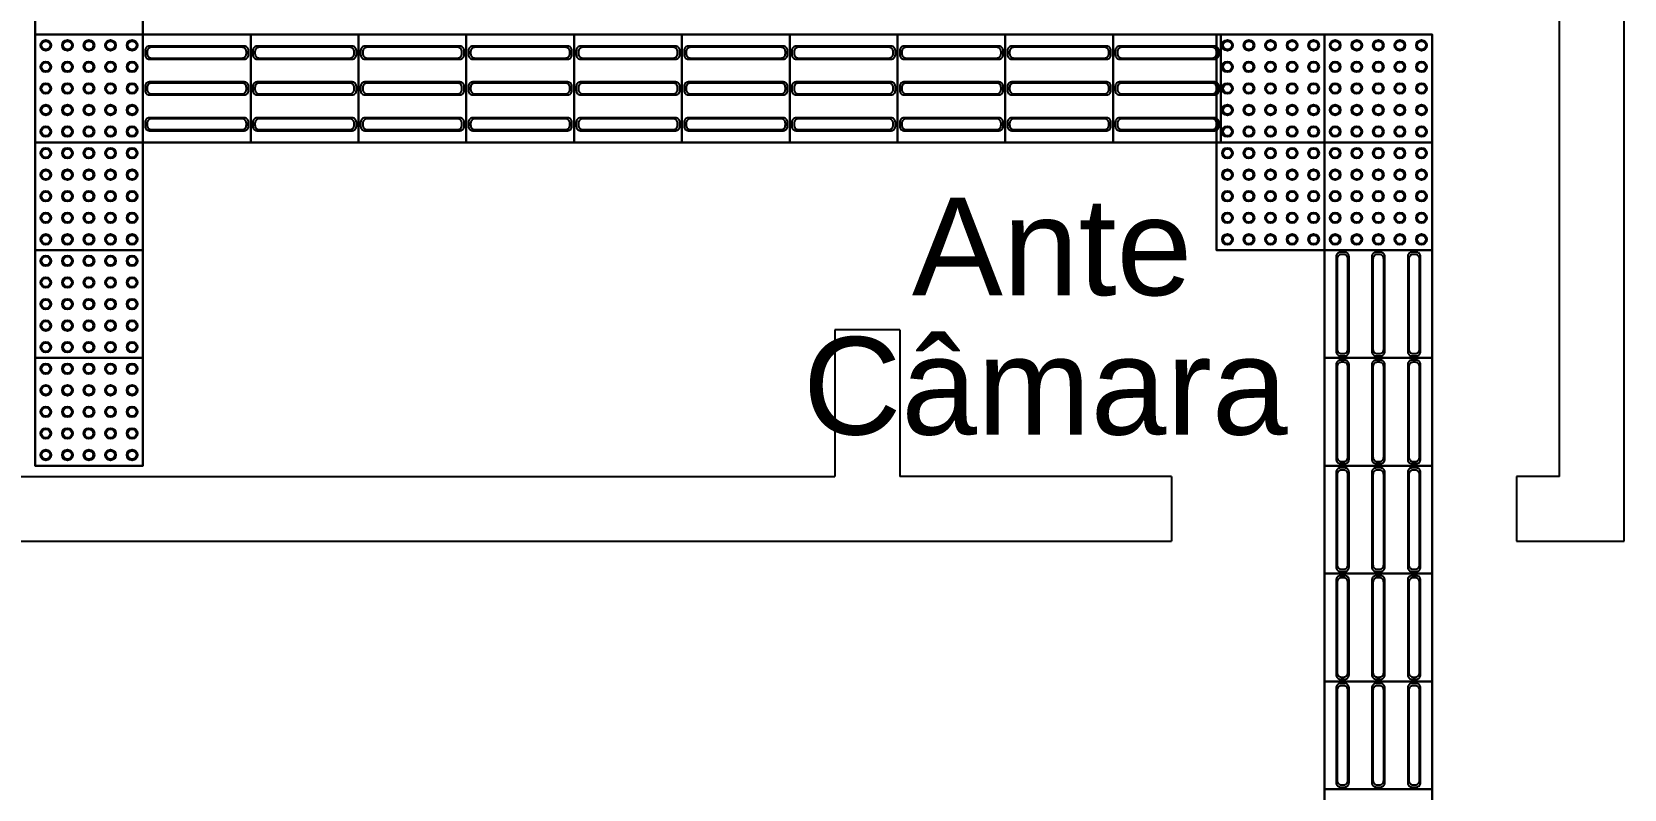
# Model space of a CAD drawing. Header units: millimetres. Extents: x 72331 to 137430, y 77189 to 139414.
# Drawn here: x 97615 to 101307, y 122219 to 123975 of the extents above; entities that cross this region are included whole.
import ezdxf

# ---------------------------------------------------------------- set-up
doc = ezdxf.new("R2010")
doc.units = ezdxf.units.MM
doc.header["$LTSCALE"] = 600
for name, color, linetype in [('ALVENARIA', 7, 'Continuous'), ('Piso Alerta', 50, 'Continuous'), ('Piso Direcional', 150, 'Continuous')]:
    doc.layers.add(name, color=color, linetype=linetype)
doc.styles.get("Standard").update_dxf_attribs({"font": 'arial.ttf'})

# ---------------------------------------------------------------- blocks, each defined once
blk = doc.blocks.new('*U807')
for radius in [12.5, 10]:
    blk.add_circle((0, 0), radius)
blk = doc.blocks.new('*U808')
at = {"layer": 'Piso Alerta', "color": 0, "linetype": 'ByBlock', "lineweight": -2, "transparency": 16777216}
for p in [(0, 200), (50, 200), (100, 200), (150, 200), (200, 200), (0, 150), (50, 150), (100, 150), (150, 150), (200, 150), (0, 100), (50, 100), (100, 100), (150, 100), (200, 100), (0, 50), (50, 50), (100, 50), (150, 50), (200, 50), (0, 0), (50, 0), (100, 0), (150, 0), (200, 0)]:
    blk.add_blockref('*U807', p, dxfattribs=at)
blk = doc.blocks.new('*U789')
for radius in [12.5, 10]:
    blk.add_circle((0, 0), radius)
blk = doc.blocks.new('*U790')
at = {"layer": 'Piso Alerta', "color": 0, "linetype": 'ByBlock', "lineweight": -2, "transparency": 16777216}
for p in [(0, 200), (50, 200), (100, 200), (150, 200), (200, 200), (0, 150), (50, 150), (100, 150), (150, 150), (200, 150), (0, 100), (50, 100), (100, 100), (150, 100), (200, 100), (0, 50), (50, 50), (100, 50), (150, 50), (200, 50), (0, 0), (50, 0), (100, 0), (150, 0), (200, 0)]:
    blk.add_blockref('*U789', p, dxfattribs=at)
blk = doc.blocks.new('*U791')
for radius in [12.5, 10]:
    blk.add_circle((0, 0), radius)
blk = doc.blocks.new('*U792')
at = {"layer": 'Piso Alerta', "color": 0, "linetype": 'ByBlock', "lineweight": -2, "transparency": 16777216}
for p in [(0, 200), (50, 200), (100, 200), (150, 200), (200, 200), (0, 150), (50, 150), (100, 150), (150, 150), (200, 150), (0, 100), (50, 100), (100, 100), (150, 100), (200, 100), (0, 50), (50, 50), (100, 50), (150, 50), (200, 50), (0, 0), (50, 0), (100, 0), (150, 0), (200, 0)]:
    blk.add_blockref('*U791', p, dxfattribs=at)
blk = doc.blocks.new('*U793')
for radius in [12.5, 10]:
    blk.add_circle((0, 0), radius)
blk = doc.blocks.new('*U794')
at = {"layer": 'Piso Alerta', "color": 0, "linetype": 'ByBlock', "lineweight": -2, "transparency": 16777216}
for p in [(0, 200), (50, 200), (100, 200), (150, 200), (200, 200), (0, 150), (50, 150), (100, 150), (150, 150), (200, 150), (0, 100), (50, 100), (100, 100), (150, 100), (200, 100), (0, 50), (50, 50), (100, 50), (150, 50), (200, 50), (0, 0), (50, 0), (100, 0), (150, 0), (200, 0)]:
    blk.add_blockref('*U793', p, dxfattribs=at)
blk = doc.blocks.new('*U815')
for radius in [12.5, 10]:
    blk.add_circle((0, 0), radius)
blk = doc.blocks.new('*U816')
at = {"layer": 'Piso Alerta', "color": 0, "linetype": 'ByBlock', "lineweight": -2, "transparency": 16777216}
for p in [(0, 200), (50, 200), (100, 200), (150, 200), (200, 200), (0, 150), (50, 150), (100, 150), (150, 150), (200, 150), (0, 100), (50, 100), (100, 100), (150, 100), (200, 100), (0, 50), (50, 50), (100, 50), (150, 50), (200, 50), (0, 0), (50, 0), (100, 0), (150, 0), (200, 0)]:
    blk.add_blockref('*U815', p, dxfattribs=at)
blk = doc.blocks.new('*U817')
for radius in [12.5, 10]:
    blk.add_circle((0, 0), radius)
blk = doc.blocks.new('*U818')
at = {"layer": 'Piso Alerta', "color": 0, "linetype": 'ByBlock', "lineweight": -2, "transparency": 16777216}
for p in [(0, 200), (50, 200), (100, 200), (150, 200), (200, 200), (0, 150), (50, 150), (100, 150), (150, 150), (200, 150), (0, 100), (50, 100), (100, 100), (150, 100), (200, 100), (0, 50), (50, 50), (100, 50), (150, 50), (200, 50), (0, 0), (50, 0), (100, 0), (150, 0), (200, 0)]:
    blk.add_blockref('*U817', p, dxfattribs=at)
blk = doc.blocks.new('*U811')
for radius in [12.5, 10]:
    blk.add_circle((0, 0), radius)
blk = doc.blocks.new('*U812')
at = {"layer": 'Piso Alerta', "color": 0, "linetype": 'ByBlock', "lineweight": -2, "transparency": 16777216}
for p in [(0, 200), (50, 200), (100, 200), (150, 200), (200, 200), (0, 150), (50, 150), (100, 150), (150, 150), (200, 150), (0, 100), (50, 100), (100, 100), (150, 100), (200, 100), (0, 50), (50, 50), (100, 50), (150, 50), (200, 50), (0, 0), (50, 0), (100, 0), (150, 0), (200, 0)]:
    blk.add_blockref('*U811', p, dxfattribs=at)
blk = doc.blocks.new('*U813')
for radius in [12.5, 10]:
    blk.add_circle((0, 0), radius)
blk = doc.blocks.new('*U814')
at = {"layer": 'Piso Alerta', "color": 0, "linetype": 'ByBlock', "lineweight": -2, "transparency": 16777216}
for p in [(0, 200), (50, 200), (100, 200), (150, 200), (200, 200), (0, 150), (50, 150), (100, 150), (150, 150), (200, 150), (0, 100), (50, 100), (100, 100), (150, 100), (200, 100), (0, 50), (50, 50), (100, 50), (150, 50), (200, 50), (0, 0), (50, 0), (100, 0), (150, 0), (200, 0)]:
    blk.add_blockref('*U813', p, dxfattribs=at)

msp = doc.modelspace()

# ---------------------------------------------------------------- linework, layer by layer
for p, q in [((93577.3, 122793.5), (100257.3, 122793.5)), ((101057.3, 122793.5), (101307.3, 122793.5))]:
    msp.add_line(p, q)
for points in [[(97622.3, 124218.5), (97872.3, 124218.5), (97872.3, 123968.5), (97622.3, 123968.5)], [(97622.3, 123968.5), (97872.3, 123968.5), (97872.3, 123718.5), (97622.3, 123718.5)], [(97872.3, 123968.5), (98122.3, 123968.5), (98122.3, 123718.5), (97872.3, 123718.5)], [(98122.3, 123968.5), (98372.3, 123968.5), (98372.3, 123718.5), (98122.3, 123718.5)], [(98372.3, 123968.5), (98622.3, 123968.5), (98622.3, 123718.5), (98372.3, 123718.5)], [(98622.3, 123968.5), (98872.3, 123968.5), (98872.3, 123718.5), (98622.3, 123718.5)], [(98872.3, 123968.5), (99122.3, 123968.5), (99122.3, 123718.5), (98872.3, 123718.5)], [(99122.3, 123968.5), (99372.3, 123968.5), (99372.3, 123718.5), (99122.3, 123718.5)], [(99372.3, 123968.5), (99622.3, 123968.5), (99622.3, 123718.5), (99372.3, 123718.5)], [(99622.3, 123968.5), (99872.3, 123968.5), (99872.3, 123718.5), (99622.3, 123718.5)], [(99872.3, 123968.5), (100122.3, 123968.5), (100122.3, 123718.5), (99872.3, 123718.5)], [(100122.3, 123968.5), (100372.3, 123968.5), (100372.3, 123718.5), (100122.3, 123718.5)], [(100362.3, 123968.5), (100612.3, 123968.5), (100612.3, 123718.5), (100362.3, 123718.5)], [(100612.3, 123968.5), (100862.3, 123968.5), (100862.3, 123718.5), (100612.3, 123718.5)], [(97622.3, 123718.5), (97872.3, 123718.5), (97872.3, 123468.5), (97622.3, 123468.5)], [(100362.3, 123718.5), (100612.3, 123718.5), (100612.3, 123468.5), (100362.3, 123468.5)], [(100612.3, 123718.5), (100862.3, 123718.5), (100862.3, 123468.5), (100612.3, 123468.5)], [(97622.3, 123468.5), (97872.3, 123468.5), (97872.3, 123218.5), (97622.3, 123218.5)], [(100612.3, 123468.5), (100862.3, 123468.5), (100862.3, 123218.5), (100612.3, 123218.5)], [(97622.3, 123218.5), (97872.3, 123218.5), (97872.3, 122968.5), (97622.3, 122968.5)], [(100612.3, 123218.5), (100862.3, 123218.5), (100862.3, 122968.5), (100612.3, 122968.5)], [(100612.3, 122968.5), (100862.3, 122968.5), (100862.3, 122718.5), (100612.3, 122718.5)], [(100612.3, 122718.5), (100862.3, 122718.5), (100862.3, 122468.5), (100612.3, 122468.5)], [(100612.3, 122468.5), (100862.3, 122468.5), (100862.3, 122218.5), (100612.3, 122218.5)], [(100612.3, 122218.5), (100862.3, 122218.5), (100862.3, 121968.5), (100612.3, 121968.5)]]:
    msp.add_lwpolyline(points, close=True)
at = {"layer": 'ALVENARIA'}
for p, q in [((101307.3, 122793.5), (101307.3, 125553.5)), ((101157.3, 122943.5), (101157.3, 124423.5)), ((99627.3, 123283.5), (99477.3, 123283.5)), ((99477.3, 123283.5), (99477.3, 122943.5)), ((99627.3, 123283.5), (99627.3, 122943.5)), ((93727.3, 122943.5), (99477.3, 122943.5)), ((100257.3, 122943.5), (99627.3, 122943.5)), ((100257.3, 122943.5), (100257.3, 122793.5)), ((101057.3, 122943.5), (101057.3, 122793.5)), ((101157.3, 122943.5), (101057.3, 122943.5))]:
    msp.add_line(p, q, dxfattribs=at)
at = {"layer": 'Piso Alerta'}
for points in [[(97872.3, 124218.5), (97622.3, 124218.5), (97622.3, 123968.5), (97872.3, 123968.5), (97872.3, 124218.5), (97872.3, 124208.5)], [(97872.3, 123968.5), (97622.3, 123968.5), (97622.3, 123718.5), (97872.3, 123718.5), (97872.3, 123968.5), (97872.3, 123958.5)], [(100612.3, 123968.5), (100362.3, 123968.5), (100362.3, 123718.5), (100612.3, 123718.5), (100612.3, 123968.5), (100612.3, 123958.5)], [(100862.3, 123968.5), (100612.3, 123968.5), (100612.3, 123718.5), (100862.3, 123718.5), (100862.3, 123968.5), (100862.3, 123958.5)], [(97872.3, 123718.5), (97622.3, 123718.5), (97622.3, 123468.5), (97872.3, 123468.5), (97872.3, 123718.5), (97872.3, 123708.5)], [(100612.3, 123718.5), (100362.3, 123718.5), (100362.3, 123468.5), (100612.3, 123468.5), (100612.3, 123718.5), (100612.3, 123708.5)], [(100862.3, 123718.5), (100612.3, 123718.5), (100612.3, 123468.5), (100862.3, 123468.5), (100862.3, 123718.5), (100862.3, 123708.5)], [(97872.3, 123468.5), (97622.3, 123468.5), (97622.3, 123218.5), (97872.3, 123218.5), (97872.3, 123468.5), (97872.3, 123458.5)], [(97872.3, 123218.5), (97622.3, 123218.5), (97622.3, 122968.5), (97872.3, 122968.5), (97872.3, 123218.5), (97872.3, 123208.5)]]:
    msp.add_lwpolyline(points, dxfattribs=at)
at = {"layer": 'Piso Direcional'}
for points in [[(98122.3, 123718.5), (98122.3, 123968.5), (97872.3, 123968.5), (97872.3, 123718.5), (98122.3, 123718.5), (98112.3, 123718.5)], [(98372.3, 123718.5), (98372.3, 123968.5), (98122.3, 123968.5), (98122.3, 123718.5), (98372.3, 123718.5), (98362.3, 123718.5)], [(98622.3, 123718.5), (98622.3, 123968.5), (98372.3, 123968.5), (98372.3, 123718.5), (98622.3, 123718.5), (98612.3, 123718.5)], [(98872.3, 123718.5), (98872.3, 123968.5), (98622.3, 123968.5), (98622.3, 123718.5), (98872.3, 123718.5), (98862.3, 123718.5)], [(99122.3, 123718.5), (99122.3, 123968.5), (98872.3, 123968.5), (98872.3, 123718.5), (99122.3, 123718.5), (99112.3, 123718.5)], [(99372.3, 123718.5), (99372.3, 123968.5), (99122.3, 123968.5), (99122.3, 123718.5), (99372.3, 123718.5), (99362.3, 123718.5)], [(99622.3, 123718.5), (99622.3, 123968.5), (99372.3, 123968.5), (99372.3, 123718.5), (99622.3, 123718.5), (99612.3, 123718.5)], [(99872.3, 123718.5), (99872.3, 123968.5), (99622.3, 123968.5), (99622.3, 123718.5), (99872.3, 123718.5), (99862.3, 123718.5)], [(100122.3, 123718.5), (100122.3, 123968.5), (99872.3, 123968.5), (99872.3, 123718.5), (100122.3, 123718.5), (100112.3, 123718.5)], [(100372.3, 123718.5), (100372.3, 123968.5), (100122.3, 123968.5), (100122.3, 123718.5), (100372.3, 123718.5), (100362.3, 123718.5)], [(100862.3, 123468.5), (100612.3, 123468.5), (100612.3, 123218.5), (100862.3, 123218.5), (100862.3, 123468.5), (100862.3, 123458.5)], [(100862.3, 123218.5), (100612.3, 123218.5), (100612.3, 122968.5), (100862.3, 122968.5), (100862.3, 123218.5), (100862.3, 123208.5)], [(100862.3, 122968.5), (100612.3, 122968.5), (100612.3, 122718.5), (100862.3, 122718.5), (100862.3, 122968.5), (100862.3, 122958.5)], [(100862.3, 122718.5), (100612.3, 122718.5), (100612.3, 122468.5), (100862.3, 122468.5), (100862.3, 122718.5), (100862.3, 122708.5)], [(100862.3, 122468.5), (100612.3, 122468.5), (100612.3, 122218.5), (100862.3, 122218.5), (100862.3, 122468.5), (100862.3, 122458.5)], [(100862.3, 122218.5), (100612.3, 122218.5), (100612.3, 121968.5), (100862.3, 121968.5), (100862.3, 122218.5), (100862.3, 122208.5)]]:
    msp.add_lwpolyline(points, dxfattribs=at)
for points in [[(97887.3, 123911.5), (98107.3, 123911.5, 0.414214), (98117.3, 123921.5), (98117.3, 123931.5, 0.414214), (98107.3, 123941.5), (97887.3, 123941.5, 0.414214), (97877.3, 123931.5), (97877.3, 123921.5, 0.414214)], [(97892.3, 123914), (98102.3, 123914, 0.414214), (98112.3, 123924), (98112.3, 123929, 0.414214), (98102.3, 123939), (97892.3, 123939, 0.414214), (97882.3, 123929), (97882.3, 123924, 0.414214)], [(98137.3, 123911.5), (98357.3, 123911.5, 0.414214), (98367.3, 123921.5), (98367.3, 123931.5, 0.414214), (98357.3, 123941.5), (98137.3, 123941.5, 0.414214), (98127.3, 123931.5), (98127.3, 123921.5, 0.414214)], [(98142.3, 123914), (98352.3, 123914, 0.414214), (98362.3, 123924), (98362.3, 123929, 0.414214), (98352.3, 123939), (98142.3, 123939, 0.414214), (98132.3, 123929), (98132.3, 123924, 0.414214)], [(98387.3, 123911.5), (98607.3, 123911.5, 0.414214), (98617.3, 123921.5), (98617.3, 123931.5, 0.414214), (98607.3, 123941.5), (98387.3, 123941.5, 0.414214), (98377.3, 123931.5), (98377.3, 123921.5, 0.414214)], [(98392.3, 123914), (98602.3, 123914, 0.414214), (98612.3, 123924), (98612.3, 123929, 0.414214), (98602.3, 123939), (98392.3, 123939, 0.414214), (98382.3, 123929), (98382.3, 123924, 0.414214)], [(98637.3, 123911.5), (98857.3, 123911.5, 0.414214), (98867.3, 123921.5), (98867.3, 123931.5, 0.414214), (98857.3, 123941.5), (98637.3, 123941.5, 0.414214), (98627.3, 123931.5), (98627.3, 123921.5, 0.414214)], [(98642.3, 123914), (98852.3, 123914, 0.414214), (98862.3, 123924), (98862.3, 123929, 0.414214), (98852.3, 123939), (98642.3, 123939, 0.414214), (98632.3, 123929), (98632.3, 123924, 0.414214)], [(98887.3, 123911.5), (99107.3, 123911.5, 0.414214), (99117.3, 123921.5), (99117.3, 123931.5, 0.414214), (99107.3, 123941.5), (98887.3, 123941.5, 0.414214), (98877.3, 123931.5), (98877.3, 123921.5, 0.414214)], [(98892.3, 123914), (99102.3, 123914, 0.414214), (99112.3, 123924), (99112.3, 123929, 0.414214), (99102.3, 123939), (98892.3, 123939, 0.414214), (98882.3, 123929), (98882.3, 123924, 0.414214)], [(99137.3, 123911.5), (99357.3, 123911.5, 0.414214), (99367.3, 123921.5), (99367.3, 123931.5, 0.414214), (99357.3, 123941.5), (99137.3, 123941.5, 0.414214), (99127.3, 123931.5), (99127.3, 123921.5, 0.414214)], [(99142.3, 123914), (99352.3, 123914, 0.414214), (99362.3, 123924), (99362.3, 123929, 0.414214), (99352.3, 123939), (99142.3, 123939, 0.414214), (99132.3, 123929), (99132.3, 123924, 0.414214)], [(99387.3, 123911.5), (99607.3, 123911.5, 0.414214), (99617.3, 123921.5), (99617.3, 123931.5, 0.414214), (99607.3, 123941.5), (99387.3, 123941.5, 0.414214), (99377.3, 123931.5), (99377.3, 123921.5, 0.414214)], [(99392.3, 123914), (99602.3, 123914, 0.414214), (99612.3, 123924), (99612.3, 123929, 0.414214), (99602.3, 123939), (99392.3, 123939, 0.414214), (99382.3, 123929), (99382.3, 123924, 0.414214)], [(99637.3, 123911.5), (99857.3, 123911.5, 0.414214), (99867.3, 123921.5), (99867.3, 123931.5, 0.414214), (99857.3, 123941.5), (99637.3, 123941.5, 0.414214), (99627.3, 123931.5), (99627.3, 123921.5, 0.414214)], [(99642.3, 123914), (99852.3, 123914, 0.414214), (99862.3, 123924), (99862.3, 123929, 0.414214), (99852.3, 123939), (99642.3, 123939, 0.414214), (99632.3, 123929), (99632.3, 123924, 0.414214)], [(99887.3, 123911.5), (100107.3, 123911.5, 0.414214), (100117.3, 123921.5), (100117.3, 123931.5, 0.414214), (100107.3, 123941.5), (99887.3, 123941.5, 0.414214), (99877.3, 123931.5), (99877.3, 123921.5, 0.414214)], [(99892.3, 123914), (100102.3, 123914, 0.414214), (100112.3, 123924), (100112.3, 123929, 0.414214), (100102.3, 123939), (99892.3, 123939, 0.414214), (99882.3, 123929), (99882.3, 123924, 0.414214)], [(100137.3, 123911.5), (100357.3, 123911.5, 0.414214), (100367.3, 123921.5), (100367.3, 123931.5, 0.414214), (100357.3, 123941.5), (100137.3, 123941.5, 0.414214), (100127.3, 123931.5), (100127.3, 123921.5, 0.414214)], [(100142.3, 123914), (100352.3, 123914, 0.414214), (100362.3, 123924), (100362.3, 123929, 0.414214), (100352.3, 123939), (100142.3, 123939, 0.414214), (100132.3, 123929), (100132.3, 123924, 0.414214)], [(98107.3, 123858.5), (97887.3, 123858.5, 0.414214), (97877.3, 123848.5), (97877.3, 123838.5, 0.414214), (97887.3, 123828.5), (98107.3, 123828.5, 0.414214), (98117.3, 123838.5), (98117.3, 123848.5, 0.414214)], [(97882.3, 123846), (97882.3, 123841, 0.414214), (97892.3, 123831), (98102.3, 123831, 0.414214), (98112.3, 123841), (98112.3, 123846, 0.414214), (98102.3, 123856), (97892.3, 123856, 0.414214)], [(98357.3, 123858.5), (98137.3, 123858.5, 0.414214), (98127.3, 123848.5), (98127.3, 123838.5, 0.414214), (98137.3, 123828.5), (98357.3, 123828.5, 0.414214), (98367.3, 123838.5), (98367.3, 123848.5, 0.414214)], [(98132.3, 123846), (98132.3, 123841, 0.414214), (98142.3, 123831), (98352.3, 123831, 0.414214), (98362.3, 123841), (98362.3, 123846, 0.414214), (98352.3, 123856), (98142.3, 123856, 0.414214)], [(98607.3, 123858.5), (98387.3, 123858.5, 0.414214), (98377.3, 123848.5), (98377.3, 123838.5, 0.414214), (98387.3, 123828.5), (98607.3, 123828.5, 0.414214), (98617.3, 123838.5), (98617.3, 123848.5, 0.414214)], [(98382.3, 123846), (98382.3, 123841, 0.414214), (98392.3, 123831), (98602.3, 123831, 0.414214), (98612.3, 123841), (98612.3, 123846, 0.414214), (98602.3, 123856), (98392.3, 123856, 0.414214)], [(98857.3, 123858.5), (98637.3, 123858.5, 0.414214), (98627.3, 123848.5), (98627.3, 123838.5, 0.414214), (98637.3, 123828.5), (98857.3, 123828.5, 0.414214), (98867.3, 123838.5), (98867.3, 123848.5, 0.414214)], [(98632.3, 123846), (98632.3, 123841, 0.414214), (98642.3, 123831), (98852.3, 123831, 0.414214), (98862.3, 123841), (98862.3, 123846, 0.414214), (98852.3, 123856), (98642.3, 123856, 0.414214)], [(99107.3, 123858.5), (98887.3, 123858.5, 0.414214), (98877.3, 123848.5), (98877.3, 123838.5, 0.414214), (98887.3, 123828.5), (99107.3, 123828.5, 0.414214), (99117.3, 123838.5), (99117.3, 123848.5, 0.414214)], [(98882.3, 123846), (98882.3, 123841, 0.414214), (98892.3, 123831), (99102.3, 123831, 0.414214), (99112.3, 123841), (99112.3, 123846, 0.414214), (99102.3, 123856), (98892.3, 123856, 0.414214)], [(99357.3, 123858.5), (99137.3, 123858.5, 0.414214), (99127.3, 123848.5), (99127.3, 123838.5, 0.414214), (99137.3, 123828.5), (99357.3, 123828.5, 0.414214), (99367.3, 123838.5), (99367.3, 123848.5, 0.414214)], [(99132.3, 123846), (99132.3, 123841, 0.414214), (99142.3, 123831), (99352.3, 123831, 0.414214), (99362.3, 123841), (99362.3, 123846, 0.414214), (99352.3, 123856), (99142.3, 123856, 0.414214)], [(99607.3, 123858.5), (99387.3, 123858.5, 0.414214), (99377.3, 123848.5), (99377.3, 123838.5, 0.414214), (99387.3, 123828.5), (99607.3, 123828.5, 0.414214), (99617.3, 123838.5), (99617.3, 123848.5, 0.414214)], [(99382.3, 123846), (99382.3, 123841, 0.414214), (99392.3, 123831), (99602.3, 123831, 0.414214), (99612.3, 123841), (99612.3, 123846, 0.414214), (99602.3, 123856), (99392.3, 123856, 0.414214)], [(99857.3, 123858.5), (99637.3, 123858.5, 0.414214), (99627.3, 123848.5), (99627.3, 123838.5, 0.414214), (99637.3, 123828.5), (99857.3, 123828.5, 0.414214), (99867.3, 123838.5), (99867.3, 123848.5, 0.414214)], [(99632.3, 123846), (99632.3, 123841, 0.414214), (99642.3, 123831), (99852.3, 123831, 0.414214), (99862.3, 123841), (99862.3, 123846, 0.414214), (99852.3, 123856), (99642.3, 123856, 0.414214)], [(100107.3, 123858.5), (99887.3, 123858.5, 0.414214), (99877.3, 123848.5), (99877.3, 123838.5, 0.414214), (99887.3, 123828.5), (100107.3, 123828.5, 0.414214), (100117.3, 123838.5), (100117.3, 123848.5, 0.414214)], [(99882.3, 123846), (99882.3, 123841, 0.414214), (99892.3, 123831), (100102.3, 123831, 0.414214), (100112.3, 123841), (100112.3, 123846, 0.414214), (100102.3, 123856), (99892.3, 123856, 0.414214)], [(100357.3, 123858.5), (100137.3, 123858.5, 0.414214), (100127.3, 123848.5), (100127.3, 123838.5, 0.414214), (100137.3, 123828.5), (100357.3, 123828.5, 0.414214), (100367.3, 123838.5), (100367.3, 123848.5, 0.414214)], [(100132.3, 123846), (100132.3, 123841, 0.414214), (100142.3, 123831), (100352.3, 123831, 0.414214), (100362.3, 123841), (100362.3, 123846, 0.414214), (100352.3, 123856), (100142.3, 123856, 0.414214)], [(98117.3, 123765.5, 0.414214), (98107.3, 123775.5), (97887.3, 123775.5, 0.414214), (97877.3, 123765.5), (97877.3, 123755.5, 0.414214), (97887.3, 123745.5), (98107.3, 123745.5, 0.414214), (98117.3, 123755.5)], [(97892.3, 123748), (98102.3, 123748, 0.414214), (98112.3, 123758), (98112.3, 123763, 0.414214), (98102.3, 123773), (97892.3, 123773, 0.414214), (97882.3, 123763), (97882.3, 123758, 0.414214)], [(98367.3, 123765.5, 0.414214), (98357.3, 123775.5), (98137.3, 123775.5, 0.414214), (98127.3, 123765.5), (98127.3, 123755.5, 0.414214), (98137.3, 123745.5), (98357.3, 123745.5, 0.414214), (98367.3, 123755.5)], [(98142.3, 123748), (98352.3, 123748, 0.414214), (98362.3, 123758), (98362.3, 123763, 0.414214), (98352.3, 123773), (98142.3, 123773, 0.414214), (98132.3, 123763), (98132.3, 123758, 0.414214)], [(98617.3, 123765.5, 0.414214), (98607.3, 123775.5), (98387.3, 123775.5, 0.414214), (98377.3, 123765.5), (98377.3, 123755.5, 0.414214), (98387.3, 123745.5), (98607.3, 123745.5, 0.414214), (98617.3, 123755.5)], [(98392.3, 123748), (98602.3, 123748, 0.414214), (98612.3, 123758), (98612.3, 123763, 0.414214), (98602.3, 123773), (98392.3, 123773, 0.414214), (98382.3, 123763), (98382.3, 123758, 0.414214)], [(98867.3, 123765.5, 0.414214), (98857.3, 123775.5), (98637.3, 123775.5, 0.414214), (98627.3, 123765.5), (98627.3, 123755.5, 0.414214), (98637.3, 123745.5), (98857.3, 123745.5, 0.414214), (98867.3, 123755.5)], [(98642.3, 123748), (98852.3, 123748, 0.414214), (98862.3, 123758), (98862.3, 123763, 0.414214), (98852.3, 123773), (98642.3, 123773, 0.414214), (98632.3, 123763), (98632.3, 123758, 0.414214)], [(99117.3, 123765.5, 0.414214), (99107.3, 123775.5), (98887.3, 123775.5, 0.414214), (98877.3, 123765.5), (98877.3, 123755.5, 0.414214), (98887.3, 123745.5), (99107.3, 123745.5, 0.414214), (99117.3, 123755.5)], [(98892.3, 123748), (99102.3, 123748, 0.414214), (99112.3, 123758), (99112.3, 123763, 0.414214), (99102.3, 123773), (98892.3, 123773, 0.414214), (98882.3, 123763), (98882.3, 123758, 0.414214)], [(99367.3, 123765.5, 0.414214), (99357.3, 123775.5), (99137.3, 123775.5, 0.414214), (99127.3, 123765.5), (99127.3, 123755.5, 0.414214), (99137.3, 123745.5), (99357.3, 123745.5, 0.414214), (99367.3, 123755.5)], [(99142.3, 123748), (99352.3, 123748, 0.414214), (99362.3, 123758), (99362.3, 123763, 0.414214), (99352.3, 123773), (99142.3, 123773, 0.414214), (99132.3, 123763), (99132.3, 123758, 0.414214)], [(99617.3, 123765.5, 0.414214), (99607.3, 123775.5), (99387.3, 123775.5, 0.414214), (99377.3, 123765.5), (99377.3, 123755.5, 0.414214), (99387.3, 123745.5), (99607.3, 123745.5, 0.414214), (99617.3, 123755.5)], [(99392.3, 123748), (99602.3, 123748, 0.414214), (99612.3, 123758), (99612.3, 123763, 0.414214), (99602.3, 123773), (99392.3, 123773, 0.414214), (99382.3, 123763), (99382.3, 123758, 0.414214)], [(99867.3, 123765.5, 0.414214), (99857.3, 123775.5), (99637.3, 123775.5, 0.414214), (99627.3, 123765.5), (99627.3, 123755.5, 0.414214), (99637.3, 123745.5), (99857.3, 123745.5, 0.414214), (99867.3, 123755.5)], [(99642.3, 123748), (99852.3, 123748, 0.414214), (99862.3, 123758), (99862.3, 123763, 0.414214), (99852.3, 123773), (99642.3, 123773, 0.414214), (99632.3, 123763), (99632.3, 123758, 0.414214)], [(100117.3, 123765.5, 0.414214), (100107.3, 123775.5), (99887.3, 123775.5, 0.414214), (99877.3, 123765.5), (99877.3, 123755.5, 0.414214), (99887.3, 123745.5), (100107.3, 123745.5, 0.414214), (100117.3, 123755.5)], [(99892.3, 123748), (100102.3, 123748, 0.414214), (100112.3, 123758), (100112.3, 123763, 0.414214), (100102.3, 123773), (99892.3, 123773, 0.414214), (99882.3, 123763), (99882.3, 123758, 0.414214)], [(100367.3, 123765.5, 0.414214), (100357.3, 123775.5), (100137.3, 123775.5, 0.414214), (100127.3, 123765.5), (100127.3, 123755.5, 0.414214), (100137.3, 123745.5), (100357.3, 123745.5, 0.414214), (100367.3, 123755.5)], [(100142.3, 123748), (100352.3, 123748, 0.414214), (100362.3, 123758), (100362.3, 123763, 0.414214), (100352.3, 123773), (100142.3, 123773, 0.414214), (100132.3, 123763), (100132.3, 123758, 0.414214)], [(100669.3, 123233.5), (100669.3, 123453.5, 0.414214), (100659.3, 123463.5), (100649.3, 123463.5, 0.414214), (100639.3, 123453.5), (100639.3, 123233.5, 0.414214), (100649.3, 123223.5), (100659.3, 123223.5, 0.414214)], [(100666.8, 123238.5), (100666.8, 123448.5, 0.414214), (100656.8, 123458.5), (100651.8, 123458.5, 0.414214), (100641.8, 123448.5), (100641.8, 123238.5, 0.414214), (100651.8, 123228.5), (100656.8, 123228.5, 0.414214)], [(100722.3, 123453.5), (100722.3, 123233.5, 0.414214), (100732.3, 123223.5), (100742.3, 123223.5, 0.414214), (100752.3, 123233.5), (100752.3, 123453.5, 0.414214), (100742.3, 123463.5), (100732.3, 123463.5, 0.414214)], [(100734.8, 123228.5), (100739.8, 123228.5, 0.414214), (100749.8, 123238.5), (100749.8, 123448.5, 0.414214), (100739.8, 123458.5), (100734.8, 123458.5, 0.414214), (100724.8, 123448.5), (100724.8, 123238.5, 0.414214)], [(100815.3, 123463.5, 0.414214), (100805.3, 123453.5), (100805.3, 123233.5, 0.414214), (100815.3, 123223.5), (100825.3, 123223.5, 0.414214), (100835.3, 123233.5), (100835.3, 123453.5, 0.414214), (100825.3, 123463.5)], [(100832.8, 123238.5), (100832.8, 123448.5, 0.414214), (100822.8, 123458.5), (100817.8, 123458.5, 0.414214), (100807.8, 123448.5), (100807.8, 123238.5, 0.414214), (100817.8, 123228.5), (100822.8, 123228.5, 0.414214)], [(100669.3, 122983.5), (100669.3, 123203.5, 0.414214), (100659.3, 123213.5), (100649.3, 123213.5, 0.414214), (100639.3, 123203.5), (100639.3, 122983.5, 0.414214), (100649.3, 122973.5), (100659.3, 122973.5, 0.414214)], [(100666.8, 122988.5), (100666.8, 123198.5, 0.414214), (100656.8, 123208.5), (100651.8, 123208.5, 0.414214), (100641.8, 123198.5), (100641.8, 122988.5, 0.414214), (100651.8, 122978.5), (100656.8, 122978.5, 0.414214)], [(100722.3, 123203.5), (100722.3, 122983.5, 0.414214), (100732.3, 122973.5), (100742.3, 122973.5, 0.414214), (100752.3, 122983.5), (100752.3, 123203.5, 0.414214), (100742.3, 123213.5), (100732.3, 123213.5, 0.414214)], [(100734.8, 122978.5), (100739.8, 122978.5, 0.414214), (100749.8, 122988.5), (100749.8, 123198.5, 0.414214), (100739.8, 123208.5), (100734.8, 123208.5, 0.414214), (100724.8, 123198.5), (100724.8, 122988.5, 0.414214)], [(100815.3, 123213.5, 0.414214), (100805.3, 123203.5), (100805.3, 122983.5, 0.414214), (100815.3, 122973.5), (100825.3, 122973.5, 0.414214), (100835.3, 122983.5), (100835.3, 123203.5, 0.414214), (100825.3, 123213.5)], [(100832.8, 122988.5), (100832.8, 123198.5, 0.414214), (100822.8, 123208.5), (100817.8, 123208.5, 0.414214), (100807.8, 123198.5), (100807.8, 122988.5, 0.414214), (100817.8, 122978.5), (100822.8, 122978.5, 0.414214)], [(100669.3, 122733.5), (100669.3, 122953.5, 0.414214), (100659.3, 122963.5), (100649.3, 122963.5, 0.414214), (100639.3, 122953.5), (100639.3, 122733.5, 0.414214), (100649.3, 122723.5), (100659.3, 122723.5, 0.414214)], [(100722.3, 122953.5), (100722.3, 122733.5, 0.414214), (100732.3, 122723.5), (100742.3, 122723.5, 0.414214), (100752.3, 122733.5), (100752.3, 122953.5, 0.414214), (100742.3, 122963.5), (100732.3, 122963.5, 0.414214)], [(100815.3, 122963.5, 0.414214), (100805.3, 122953.5), (100805.3, 122733.5, 0.414214), (100815.3, 122723.5), (100825.3, 122723.5, 0.414214), (100835.3, 122733.5), (100835.3, 122953.5, 0.414214), (100825.3, 122963.5)], [(100666.8, 122738.5), (100666.8, 122948.5, 0.414214), (100656.8, 122958.5), (100651.8, 122958.5, 0.414214), (100641.8, 122948.5), (100641.8, 122738.5, 0.414214), (100651.8, 122728.5), (100656.8, 122728.5, 0.414214)], [(100734.8, 122728.5), (100739.8, 122728.5, 0.414214), (100749.8, 122738.5), (100749.8, 122948.5, 0.414214), (100739.8, 122958.5), (100734.8, 122958.5, 0.414214), (100724.8, 122948.5), (100724.8, 122738.5, 0.414214)], [(100832.8, 122738.5), (100832.8, 122948.5, 0.414214), (100822.8, 122958.5), (100817.8, 122958.5, 0.414214), (100807.8, 122948.5), (100807.8, 122738.5, 0.414214), (100817.8, 122728.5), (100822.8, 122728.5, 0.414214)], [(100669.3, 122483.5), (100669.3, 122703.5, 0.414214), (100659.3, 122713.5), (100649.3, 122713.5, 0.414214), (100639.3, 122703.5), (100639.3, 122483.5, 0.414214), (100649.3, 122473.5), (100659.3, 122473.5, 0.414214)], [(100666.8, 122488.5), (100666.8, 122698.5, 0.414214), (100656.8, 122708.5), (100651.8, 122708.5, 0.414214), (100641.8, 122698.5), (100641.8, 122488.5, 0.414214), (100651.8, 122478.5), (100656.8, 122478.5, 0.414214)], [(100722.3, 122703.5), (100722.3, 122483.5, 0.414214), (100732.3, 122473.5), (100742.3, 122473.5, 0.414214), (100752.3, 122483.5), (100752.3, 122703.5, 0.414214), (100742.3, 122713.5), (100732.3, 122713.5, 0.414214)], [(100734.8, 122478.5), (100739.8, 122478.5, 0.414214), (100749.8, 122488.5), (100749.8, 122698.5, 0.414214), (100739.8, 122708.5), (100734.8, 122708.5, 0.414214), (100724.8, 122698.5), (100724.8, 122488.5, 0.414214)], [(100815.3, 122713.5, 0.414214), (100805.3, 122703.5), (100805.3, 122483.5, 0.414214), (100815.3, 122473.5), (100825.3, 122473.5, 0.414214), (100835.3, 122483.5), (100835.3, 122703.5, 0.414214), (100825.3, 122713.5)], [(100832.8, 122488.5), (100832.8, 122698.5, 0.414214), (100822.8, 122708.5), (100817.8, 122708.5, 0.414214), (100807.8, 122698.5), (100807.8, 122488.5, 0.414214), (100817.8, 122478.5), (100822.8, 122478.5, 0.414214)], [(100669.3, 122233.5), (100669.3, 122453.5, 0.414214), (100659.3, 122463.5), (100649.3, 122463.5, 0.414214), (100639.3, 122453.5), (100639.3, 122233.5, 0.414214), (100649.3, 122223.5), (100659.3, 122223.5, 0.414214)], [(100666.8, 122238.5), (100666.8, 122448.5, 0.414214), (100656.8, 122458.5), (100651.8, 122458.5, 0.414214), (100641.8, 122448.5), (100641.8, 122238.5, 0.414214), (100651.8, 122228.5), (100656.8, 122228.5, 0.414214)], [(100722.3, 122453.5), (100722.3, 122233.5, 0.414214), (100732.3, 122223.5), (100742.3, 122223.5, 0.414214), (100752.3, 122233.5), (100752.3, 122453.5, 0.414214), (100742.3, 122463.5), (100732.3, 122463.5, 0.414214)], [(100734.8, 122228.5), (100739.8, 122228.5, 0.414214), (100749.8, 122238.5), (100749.8, 122448.5, 0.414214), (100739.8, 122458.5), (100734.8, 122458.5, 0.414214), (100724.8, 122448.5), (100724.8, 122238.5, 0.414214)], [(100815.3, 122463.5, 0.414214), (100805.3, 122453.5), (100805.3, 122233.5, 0.414214), (100815.3, 122223.5), (100825.3, 122223.5, 0.414214), (100835.3, 122233.5), (100835.3, 122453.5, 0.414214), (100825.3, 122463.5)], [(100832.8, 122238.5), (100832.8, 122448.5, 0.414214), (100822.8, 122458.5), (100817.8, 122458.5, 0.414214), (100807.8, 122448.5), (100807.8, 122238.5, 0.414214), (100817.8, 122228.5), (100822.8, 122228.5, 0.414214)]]:
    msp.add_lwpolyline(points, format="xyb", close=True, dxfattribs=at)

# ---------------------------------------------------------------- block references
at = {"layer": 'Piso Alerta'}
for name, p in [('*U818', (97647.3, 123743.5)), ('*U792', (100387.3, 123743.5)), ('*U794', (100637.3, 123743.5)), ('*U816', (97647.3, 123493.5)), ('*U808', (100387.3, 123493.5)), ('*U790', (100637.3, 123493.5)), ('*U812', (97647.3, 123243.5)), ('*U814', (97647.3, 122993.5))]:
    msp.add_blockref(name, p, dxfattribs=at)

# ---------------------------------------------------------------- texts
for s, p in [('Ante', (99655.7, 123363.9)), ('Câmara', (99402.9, 123040.8))]:
    msp.add_text(s, height=226.27).set_placement(p)

doc.saveas('drawing.dxf')
